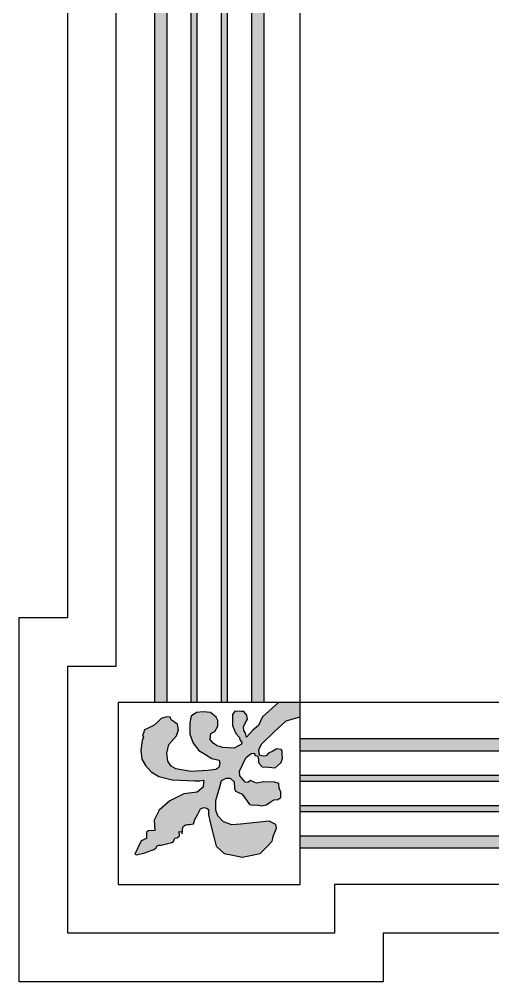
# Model space of a CAD drawing. Header units: millimetres. Extents: x -88727164121 to 1409438023, y -488056698 to 235964078476.
# Drawn here: x -109421667 to -109414966, y 8728153956 to 8728167564 of the extents above; entities that cross this region are included whole.
import ezdxf

# ---------------------------------------------------------------- set-up
doc = ezdxf.new("R2010")
doc.units = ezdxf.units.MM
doc.header["$MEASUREMENT"] = 0

# ---------------------------------------------------------------- blocks, each defined once
blk = doc.blocks.new('ornament')
for p, q in [((1093.251, 287.238), (1091.919, 286.075)), ((1086.488, 286.408), (1086.055, 286.13)), ((1087.042, 286.477), (1086.488, 286.408)), ((1087.64, 286.425), (1087.042, 286.477)), ((1088.099, 286.026), (1087.64, 286.425)), ((1089.652, 286.525), (1089.439, 286.259)), ((1090.18, 286.503), (1089.652, 286.525)), ((1090.391, 286.495), (1090.18, 286.503)), ((1090.627, 286.191), (1090.391, 286.495)), ((1083.263, 285.636), (1082.983, 285.364)), ((1083.573, 285.938), (1083.263, 285.636)), ((1084.035, 286.071), (1083.573, 285.938)), ((1084.31, 286.027), (1084.035, 286.071)), ((1084.393, 285.812), (1084.31, 286.027)), ((1084.555, 285.699), (1084.393, 285.812)), ((1084.709, 285.592), (1084.555, 285.699)), ((1084.913, 285.45), (1084.709, 285.592)), ((1086.055, 286.13), (1085.925, 285.576)), ((1085.925, 285.576), (1085.939, 284.634)), ((1088.246, 285.775), (1088.099, 286.026)), ((1088.237, 285.298), (1088.246, 285.775)), ((1089.439, 286.259), (1089.464, 285.357)), ((1090.357, 285.231), (1090.509, 285.534)), ((1090.509, 285.534), (1090.676, 285.868)), ((1090.676, 285.868), (1090.627, 286.191)), ((1091.919, 286.075), (1091.586, 285.349)), ((1092.896, 284.815), (1093.866, 285.745)), ((1093.866, 285.745), (1095.023, 286.064)), ((1082.102, 284.729), (1082.021, 284.527)), ((1082.204, 284.983), (1082.102, 284.729)), ((1082.445, 285.101), (1082.204, 284.983)), ((1082.983, 285.364), (1082.445, 285.101)), ((1084.823, 284.485), (1084.993, 284.988)), ((1084.993, 284.988), (1084.913, 285.45)), ((1087.623, 284.207), (1087.657, 284.7)), ((1087.657, 284.7), (1087.995, 284.865)), ((1087.995, 284.865), (1088.237, 285.298)), ((1089.464, 285.357), (1089.726, 284.681)), ((1089.726, 284.681), (1090.038, 284.355)), ((1090.389, 284.945), (1090.357, 285.231)), ((1090.531, 284.725), (1090.389, 284.945)), ((1090.603, 284.378), (1090.531, 284.725)), ((1091.133, 284.977), (1090.603, 284.378)), ((1091.586, 285.349), (1091.133, 284.977)), ((1091.882, 283.841), (1092.896, 284.815)), ((1081.997, 284.118), (1081.894, 283.329)), ((1082.103, 284.383), (1081.997, 284.118)), ((1082.021, 284.527), (1082.103, 284.383)), ((1084.191, 283.79), (1084.615, 284.257)), ((1084.615, 284.257), (1084.823, 284.485)), ((1085.939, 284.634), (1086.219, 283.906)), ((1086.219, 283.906), (1086.68, 283.29)), ((1087.865, 283.895), (1087.623, 284.207)), ((1088.177, 283.669), (1087.865, 283.895)), ((1090.038, 284.355), (1090.063, 284.172)), ((1090.063, 284.172), (1090.165, 284.033)), ((1090.165, 284.033), (1090.231, 283.942)), ((1090.231, 283.942), (1090.197, 283.808)), ((1081.894, 283.329), (1081.985, 282.58)), ((1084.036, 283.068), (1084.191, 283.79)), ((1086.68, 283.29), (1087.226, 282.954)), ((1088.654, 283.536), (1088.177, 283.669)), ((1089.6, 283.47), (1088.654, 283.536)), ((1090.197, 283.808), (1089.6, 283.47)), ((1091.616, 283.368), (1091.882, 283.841)), ((1091.645, 283.02), (1091.616, 283.368)), ((1092.776, 283.242), (1092.429, 283.057)), ((1093.109, 283.42), (1092.776, 283.242)), ((1093.456, 283.368), (1093.109, 283.42)), ((1093.555, 283.272), (1093.456, 283.368)), ((1093.56, 283.028), (1093.555, 283.272)), ((1081.985, 282.58), (1082.277, 282.06)), ((1084.121, 282.403), (1084.036, 283.068)), ((1084.389, 282.007), (1084.121, 282.403)), ((1087.226, 282.954), (1087.757, 282.627)), ((1087.757, 282.627), (1088.346, 282.505)), ((1088.346, 282.505), (1088.396, 282.187)), ((1090.311, 282.175), (1090.557, 282.684)), ((1090.557, 282.684), (1091, 283.034)), ((1091, 283.034), (1091.257, 283.069)), ((1091.257, 283.069), (1091.282, 282.881)), ((1091.282, 282.881), (1091.505, 282.839)), ((1091.505, 282.839), (1091.578, 282.706)), ((1091.578, 282.706), (1091.597, 282.467)), ((1091.597, 282.467), (1091.602, 282.392)), ((1091.602, 282.392), (1091.613, 282.246)), ((1091.741, 282.887), (1091.645, 283.02)), ((1092, 282.828), (1091.741, 282.887)), ((1092.229, 282.858), (1092, 282.828)), ((1092.429, 283.057), (1092.229, 282.858)), ((1092.982, 281.872), (1093.478, 282.31)), ((1093.478, 282.31), (1093.567, 282.665)), ((1093.567, 282.665), (1093.56, 283.028)), ((1082.277, 282.06), (1082.751, 281.522)), ((1082.751, 281.522), (1083.371, 281.139)), ((1084.785, 281.78), (1084.389, 282.007)), ((1086.015, 281.554), (1084.785, 281.78)), ((1087.422, 281.651), (1086.015, 281.554)), ((1088.08, 281.73), (1087.422, 281.651)), ((1088.326, 281.897), (1088.08, 281.73)), ((1088.396, 282.187), (1088.326, 281.897)), ((1090.029, 281.588), (1090.311, 282.175)), ((1090.05, 281.204), (1090.029, 281.588)), ((1091.613, 282.246), (1091.911, 281.948)), ((1091.911, 281.948), (1092.436, 281.911)), ((1092.436, 281.911), (1092.982, 281.872)), ((1083.371, 281.139), (1084.47, 280.861)), ((1084.47, 280.861), (1086.334, 280.801)), ((1086.334, 280.801), (1086.746, 280.788)), ((1086.746, 280.788), (1087.032, 280.859)), ((1087.032, 280.859), (1087.098, 280.811)), ((1087.098, 280.811), (1087.071, 280.615)), ((1088.4, 280.292), (1088.549, 280.819)), ((1088.549, 280.819), (1088.942, 281.019)), ((1088.942, 281.019), (1089.263, 281.008)), ((1089.263, 281.008), (1089.584, 280.72)), ((1089.584, 280.72), (1089.606, 280.166)), ((1090.243, 280.99), (1090.05, 281.204)), ((1090.494, 280.688), (1090.243, 280.99)), ((1090.94, 280.823), (1090.71, 280.652)), ((1091.285, 280.666), (1090.94, 280.823)), ((1087.022, 280.263), (1086.532, 279.855)), ((1087.071, 280.615), (1087.022, 280.263)), ((1088.267, 279.822), (1088.4, 280.292)), ((1089.606, 280.166), (1089.698, 279.948)), ((1089.698, 279.948), (1089.936, 279.836)), ((1090.71, 280.652), (1090.494, 280.688)), ((1091.443, 280.595), (1091.285, 280.666)), ((1092.037, 280.709), (1091.443, 280.595)), ((1092.913, 280.69), (1092.037, 280.709)), ((1093.277, 280.569), (1092.913, 280.69)), ((1093.291, 280.199), (1093.277, 280.569)), ((1093.441, 279.85), (1093.291, 280.199)), ((1084.286, 279.154), (1083.392, 278.381)), ((1085.445, 279.71), (1084.286, 279.154)), ((1086.532, 279.855), (1085.445, 279.71)), ((1088.079, 279.158), (1088.267, 279.822)), ((1088.079, 278.382), (1088.079, 279.158)), ((1089.936, 279.836), (1090.245, 279.705)), ((1090.245, 279.705), (1090.604, 279.198)), ((1090.604, 279.198), (1090.857, 278.841)), ((1092.644, 279.077), (1092.879, 279.233)), ((1092.879, 279.233), (1093.191, 279.245)), ((1093.191, 279.245), (1093.433, 279.43)), ((1093.433, 279.43), (1093.441, 279.85)), ((1083.392, 278.381), (1082.997, 277.541)), ((1086.594, 278.046), (1086.825, 278.473)), ((1086.825, 278.473), (1087.093, 278.604)), ((1087.093, 278.604), (1087.333, 278.546)), ((1087.333, 278.546), (1087.469, 278.429)), ((1087.469, 278.429), (1087.475, 278.027)), ((1088.256, 277.917), (1088.079, 278.382)), ((1090.857, 278.841), (1091.104, 278.782)), ((1091.104, 278.782), (1091.498, 278.817)), ((1091.498, 278.817), (1091.83, 278.732)), ((1091.83, 278.732), (1092.245, 278.81)), ((1092.245, 278.81), (1092.48, 278.967)), ((1092.48, 278.967), (1092.644, 279.077)), ((1082.997, 277.541), (1083.044, 276.709)), ((1086.244, 277.261), (1086.348, 277.592)), ((1086.348, 277.592), (1086.594, 278.046)), ((1087.475, 278.027), (1087.607, 277.363)), ((1088.721, 277.408), (1088.256, 277.917)), ((1085.323, 276.719), (1085.353, 276.987)), ((1085.353, 276.987), (1085.471, 277.092)), ((1085.471, 277.092), (1085.57, 277.179)), ((1085.57, 277.179), (1085.736, 277.18)), ((1085.736, 277.18), (1085.904, 277.181)), ((1085.904, 277.181), (1086.244, 277.261)), ((1087.607, 277.363), (1087.934, 276.066)), ((1089.396, 277.175), (1088.721, 277.408)), ((1090.105, 277.227), (1089.396, 277.175)), ((1092.484, 277.456), (1090.105, 277.227)), ((1093.013, 277.202), (1092.484, 277.456)), ((1092.884, 276.434), (1093.089, 276.892)), ((1093.089, 276.892), (1093.013, 277.202)), ((1082.352, 276.052), (1081.911, 275.861)), ((1082.37, 276.554), (1082.352, 276.052)), ((1082.518, 276.679), (1082.37, 276.554)), ((1083.044, 276.709), (1082.518, 276.679)), ((1084.579, 275.79), (1084.701, 276.062)), ((1084.701, 276.062), (1084.882, 276.096)), ((1084.882, 276.096), (1085.08, 276.265)), ((1085.08, 276.265), (1085.056, 276.603)), ((1085.056, 276.603), (1085.224, 276.593)), ((1085.224, 276.593), (1085.28, 276.533)), ((1085.28, 276.533), (1085.29, 276.421)), ((1085.29, 276.421), (1085.323, 276.719)), ((1087.934, 276.066), (1088.099, 275.413)), ((1092.757, 275.928), (1092.803, 276.209)), ((1092.803, 276.209), (1092.835, 276.281)), ((1092.835, 276.281), (1092.884, 276.434)), ((1081.911, 275.861), (1081.406, 274.762)), ((1082.973, 275.126), (1083.141, 275.253)), ((1083.141, 275.253), (1083.244, 275.444)), ((1083.244, 275.444), (1083.393, 275.501)), ((1083.393, 275.501), (1083.575, 275.486)), ((1083.575, 275.486), (1084.108, 275.618)), ((1084.108, 275.618), (1084.447, 275.702)), ((1084.447, 275.702), (1084.579, 275.79)), ((1084.579, 275.79), (1084.579, 275.79)), ((1088.099, 275.413), (1088.765, 274.814)), ((1091.746, 274.798), (1092.347, 275.421)), ((1092.347, 275.421), (1092.729, 275.817)), ((1092.729, 275.817), (1092.757, 275.928)), ((1081.406, 274.762), (1081.533, 274.704)), ((1081.533, 274.704), (1082.217, 274.847)), ((1082.217, 274.847), (1082.973, 275.126)), ((1088.765, 274.814), (1089.49, 274.667)), ((1089.49, 274.667), (1090.261, 274.51)), ((1090.261, 274.51), (1090.948, 274.643)), ((1090.948, 274.643), (1091.746, 274.798))]:
    blk.add_line(p, q)

msp = doc.modelspace()

# ---------------------------------------------------------------- hatches: boundary and pattern name
h = msp.add_hatch(color=7)
h.dxf.hatch_style = 1
h.paths.add_polyline_path([(-109398844.5, 8728174205), (-109417693, 8728174205), (-109417693, 8728174033.4), (-109398844.5, 8728174033.4)])
h.paths.add_polyline_path([(-109398844.5, 8728174634), (-109417693, 8728174634), (-109417693, 8728174548.2), (-109398844.5, 8728174548.2)])
h.paths.add_polyline_path([(-109398844.5, 8728175577.8), (-109417693, 8728175577.8), (-109417693, 8728175406.2), (-109398844.5, 8728175406.2)])
h.paths.add_polyline_path([(-109398844.5, 8728175063), (-109417693, 8728175063), (-109417693, 8728174977.2), (-109398844.5, 8728174977.2)])
h.paths.add_polyline_path([(-109398844.5, 8728156015.7), (-109417693, 8728156015.7), (-109417693, 8728155844.1), (-109398844.5, 8728155844.1)])
h.paths.add_polyline_path([(-109398844.5, 8728156444.7), (-109417693, 8728156444.7), (-109417693, 8728156358.9), (-109398844.5, 8728156358.9)])
h.paths.add_polyline_path([(-109398844.5, 8728156873.7), (-109417693, 8728156873.7), (-109417693, 8728156787.9), (-109398844.5, 8728156787.9)])
h.paths.add_polyline_path([(-109398844.5, 8728157388.5), (-109417693, 8728157388.5), (-109417693, 8728157216.9), (-109398844.5, 8728157216.9)])
h.paths.add_polyline_path([(-109419580.6, 8728173518.7), (-109419752.2, 8728173518.7), (-109419752.2, 8728157903.2), (-109419580.6, 8728157903.2)])
h.paths.add_polyline_path([(-109419151.6, 8728173518.7), (-109419237.4, 8728173518.7), (-109419237.4, 8728157903.2), (-109419151.6, 8728157903.2)])
h.paths.add_polyline_path([(-109418722.6, 8728173518.7), (-109418808.4, 8728173518.7), (-109418808.4, 8728157903.2), (-109418722.6, 8728157903.2)])
h.paths.add_polyline_path([(-109418207.8, 8728173518.7), (-109418379.4, 8728173518.7), (-109418379.4, 8728157903.2), (-109418207.8, 8728157903.2)])
h.paths.add_polyline_path([(-109398158.1, 8728173518.7), (-109398329.7, 8728173518.7), (-109398329.7, 8728157903.2), (-109398158.1, 8728157903.2)])
h.paths.add_polyline_path([(-109397729.1, 8728173518.7), (-109397814.9, 8728173518.7), (-109397814.9, 8728157903.2), (-109397729.1, 8728157903.2)])
h.paths.add_polyline_path([(-109397300.1, 8728173518.7), (-109397385.9, 8728173518.7), (-109397385.9, 8728157903.2), (-109397300.1, 8728157903.2)])
h.paths.add_polyline_path([(-109396785.3, 8728173518.7), (-109396956.9, 8728173518.7), (-109396956.9, 8728157903.2), (-109396785.3, 8728157903.2)])
h = msp.add_hatch(color=7)
h.dxf.hatch_style = 1
h.paths.add_polyline_path([(-109418852.4, 8728156630.7), (-109418829.5, 8728156711.3), (-109418803.9, 8728156801.7), (-109418736.5, 8728156836), (-109418681.4, 8728156834.1), (-109418626.3, 8728156784.6), (-109418622.5, 8728156689.6), (-109418606.7, 8728156652.2), (-109418565.9, 8728156633), (-109418512.9, 8728156610.6), (-109418451.3, 8728156523.5), (-109418407.9, 8728156462.3), (-109418365.5, 8728156452.2), (-109418297.8, 8728156458.1), (-109418240.8, 8728156443.6), (-109418169.7, 8728156457), (-109418129.4, 8728156483.9), (-109418101.2, 8728156502.7), (-109418060.9, 8728156529.6), (-109418007.3, 8728156531.6), (-109417965.8, 8728156563.3), (-109417964.6, 8728156635.4), (-109417990.2, 8728156695.3), (-109417992.6, 8728156758.8), (-109418055, 8728156779.6), (-109418205.4, 8728156782.8), (-109418307.2, 8728156763.2), (-109418334.4, 8728156775.5), (-109418393.6, 8728156802.5), (-109418433.1, 8728156773.1), (-109418470.1, 8728156779.2), (-109418513.3, 8728156831.1), (-109418546.3, 8728156867.7), (-109418550, 8728156933.6), (-109418501.6, 8728157034.3), (-109418459.3, 8728157121.7), (-109418383.3, 8728157181.7), (-109418339.3, 8728157187.7), (-109418334.9, 8728157155.6), (-109418296.7, 8728157148.3), (-109418284.1, 8728157125.5), (-109418281, 8728157084.5), (-109418280, 8728157071.7), (-109418278.1, 8728157046.6), (-109418226.9, 8728156995.4), (-109418136.9, 8728156989), (-109418043.3, 8728156982.5), (-109417958.1, 8728157057.6), (-109417942.8, 8728157118.5), (-109417944.1, 8728157180.7), (-109417945, 8728157222.6), (-109417961.9, 8728157239.1), (-109418021.5, 8728157248), (-109418078.5, 8728157217.5), (-109418138.2, 8728157185.7), (-109418172.4, 8728157151.5), (-109418211.7, 8728157146.4), (-109418256.1, 8728157156.6), (-109418272.6, 8728157179.4), (-109418277.7, 8728157239.1), (-109418232, 8728157320.3), (-109418057.9, 8728157487.4), (-109417891.6, 8728157647), (-109417693, 8728157701.7), (-109417693, 8728157903.2), (-109417997, 8728157903.2), (-109418225.6, 8728157703.7), (-109418282.7, 8728157579), (-109418360.6, 8728157515.3), (-109418451.5, 8728157412.4), (-109418463.9, 8728157471.9), (-109418488.1, 8728157509.7), (-109418493.6, 8728157558.7), (-109418467.6, 8728157610.8), (-109418439, 8728157668.1), (-109418447.4, 8728157723.6), (-109418487.9, 8728157775.7), (-109418524, 8728157777.1), (-109418614.6, 8728157780.8), (-109418651.2, 8728157735.2), (-109418646.8, 8728157580.4), (-109418601.9, 8728157464.4), (-109418548.3, 8728157408.5), (-109418544, 8728157377), (-109418526.6, 8728157353.1), (-109418515.3, 8728157337.6), (-109418521.1, 8728157314.6), (-109418623.6, 8728157256.7), (-109418785.9, 8728157268), (-109418867.8, 8728157290.8), (-109418921.3, 8728157329.5), (-109418962.9, 8728157383), (-109418957, 8728157467.8), (-109418899, 8728157496), (-109418857.4, 8728157570.4), (-109418855.9, 8728157652.1), (-109418881.2, 8728157695.3), (-109418959.9, 8728157763.7), (-109419062.5, 8728157772.6), (-109419157.6, 8728157760.7), (-109419231.9, 8728157713.1), (-109419254.2, 8728157617.9), (-109419251.9, 8728157456.3), (-109419203.8, 8728157331.4), (-109419124.6, 8728157225.7), (-109419030.9, 8728157168), (-109418939.8, 8728157111.9), (-109418838.8, 8728157091.1), (-109418830.2, 8728157036.4), (-109418842.2, 8728156986.6), (-109418884.4, 8728156958), (-109418997.4, 8728156944.4), (-109419238.7, 8728156927.8), (-109419449.8, 8728156966.7), (-109419517.7, 8728157005.5), (-109419563.8, 8728157073.5), (-109419578.4, 8728157187.6), (-109419551.7, 8728157311.5), (-109419478.9, 8728157391.6), (-109419443.3, 8728157430.7), (-109419414.2, 8728157517.1), (-109419427.9, 8728157596.4), (-109419462.9, 8728157620.7), (-109419489.3, 8728157639.1), (-109419517.1, 8728157658.5), (-109419531.4, 8728157695.4), (-109419578.6, 8728157703), (-109419657.7, 8728157680.2), (-109419711, 8728157628.4), (-109419759, 8728157581.7), (-109419851.4, 8728157536.5), (-109419892.7, 8728157516.2), (-109419910.2, 8728157472.7), (-109419924.1, 8728157438), (-109419910.1, 8728157413.2), (-109419928.2, 8728157367.8), (-109419945.9, 8728157232.4), (-109419930.2, 8728157104), (-109419880.2, 8728157014.7), (-109419798.8, 8728156922.3), (-109419692.4, 8728156856.6), (-109419503.8, 8728156808.8), (-109419184, 8728156798.7), (-109419113.4, 8728156796.4), (-109419064.2, 8728156808.5), (-109419052.9, 8728156800.3), (-109419057.6, 8728156766.8), (-109419066, 8728156706.3), (-109419150.1, 8728156636.2), (-109419336.6, 8728156611.4), (-109419535.5, 8728156516), (-109419688.8, 8728156383.3), (-109419756.6, 8728156239.1), (-109419748.5, 8728156096.4), (-109419838.8, 8728156091.3), (-109419864.2, 8728156069.8), (-109419867.3, 8728155983.8), (-109419943, 8728155951), (-109420029.6, 8728155762.4), (-109420007.9, 8728155752.4), (-109419890.6, 8728155776.9), (-109419760.8, 8728155824.7), (-109419731.9, 8728155846.7), (-109419714.2, 8728155879.4), (-109419688.8, 8728155889.2), (-109419657.4, 8728155886.6), (-109419566, 8728155909.2), (-109419507.8, 8728155923.7), (-109419485.2, 8728155938.7), (-109419464.3, 8728155985.4), (-109419433.3, 8728155991.3), (-109419399.2, 8728156020.2), (-109419403.4, 8728156078.3), (-109419360, 8728156075.8), (-109419357.5, 8728156098.1), (-109419352.4, 8728156144.2), (-109419332.1, 8728156162.2), (-109419315.1, 8728156177.1), (-109419286.6, 8728156177.3), (-109419257.7, 8728156177.5), (-109419199.5, 8728156191.2), (-109419181.7, 8728156248), (-109419139.4, 8728156325.9), (-109419099.7, 8728156399.1), (-109419053.8, 8728156421.6), (-109419012.6, 8728156411.6), (-109418989.3, 8728156391.6), (-109418988.2, 8728156322.5), (-109418965.6, 8728156208.7), (-109418909.4, 8728155986.1), (-109418881.1, 8728155874), (-109418766.9, 8728155771.3), (-109418642.5, 8728155746), (-109418510.1, 8728155719.2), (-109418392.3, 8728155742), (-109418255.3, 8728155768.5), (-109418152.1, 8728155875.5), (-109418086.6, 8728155943.5), (-109418081.9, 8728155962.5), (-109418073.9, 8728156010.7), (-109418068.5, 8728156023), (-109418060, 8728156049.2), (-109418024.9, 8728156127.9), (-109418037.8, 8728156181), (-109418128.7, 8728156224.7), (-109418537, 8728156185.4), (-109418658.6, 8728156176.4), (-109418774.5, 8728156216.3), (-109418854.3, 8728156303.8), (-109418884.7, 8728156383.6), (-109418884.7, 8728156516.6)])

# ---------------------------------------------------------------- linework, layer by layer
for p, q in [((-109419752.2, 8728173518.7), (-109419752.2, 8728157903.2)), ((-109419580.6, 8728173518.7), (-109419580.6, 8728157903.2)), ((-109419237.4, 8728173518.7), (-109419237.4, 8728157903.2)), ((-109419151.6, 8728173518.7), (-109419151.6, 8728157903.2)), ((-109418808.4, 8728173518.7), (-109418808.4, 8728157903.2)), ((-109418722.6, 8728173518.7), (-109418722.6, 8728157903.2)), ((-109418379.4, 8728173518.7), (-109418379.4, 8728157903.2)), ((-109418207.8, 8728173518.7), (-109418207.8, 8728157903.2)), ((-109398844.5, 8728157388.5), (-109417693, 8728157388.5)), ((-109398844.5, 8728157216.9), (-109417693, 8728157216.9)), ((-109398844.5, 8728156873.7), (-109417693, 8728156873.7)), ((-109398844.5, 8728156787.9), (-109417693, 8728156787.9)), ((-109398844.5, 8728156444.7), (-109417693, 8728156444.7)), ((-109398844.5, 8728156358.9), (-109417693, 8728156358.9)), ((-109398844.5, 8728156015.7), (-109417693, 8728156015.7)), ((-109398844.5, 8728155844.1), (-109417693, 8728155844.1))]:
    msp.add_line(p, q)
for points in [[(-109400045.6, 8728154642.9), (-109416519, 8728154642.9), (-109416519, 8728153956.5), (-109421667, 8728153956.5), (-109421667, 8728159104.4), (-109420980.6, 8728159104.4), (-109420980.6, 8728172317.5), (-109421667, 8728172317.5), (-109421667, 8728177465.4), (-109416519, 8728177465.4), (-109416519, 8728176779), (-109400045.6, 8728176779), (-109400045.6, 8728177465.4), (-109394897.7, 8728177465.4), (-109394897.7, 8728172317.5), (-109395584.1, 8728172317.5), (-109395584.1, 8728159104.4), (-109394897.7, 8728159104.4), (-109394897.7, 8728153956.5), (-109400045.6, 8728153956.5)], [(-109398844.5, 8728157903.2), (-109417693, 8728157903.2), (-109417693, 8728173518.7), (-109398844.5, 8728173518.7)], [(-109420267, 8728155329.3), (-109417693, 8728155329.3), (-109417693, 8728157903.2), (-109420267, 8728157903.2)]]:
    msp.add_lwpolyline(points, close=True)
msp.add_lwpolyline([(-109399359.3, 8728155329.3), (-109417205.4, 8728155329.3), (-109417205.4, 8728154642.9), (-109420980.6, 8728154642.9), (-109420980.6, 8728158418), (-109420294.2, 8728158418), (-109420294.2, 8728173003.9), (-109420980.6, 8728173003.9), (-109420980.6, 8728176779), (-109417205.4, 8728176779), (-109417205.4, 8728176092.6), (-109399359.3, 8728176092.6), (-109399359.3, 8728176779), (-109395584.1, 8728176779), (-109395584.1, 8728173003.9), (-109396270.5, 8728173003.9), (-109396270.5, 8728158418), (-109395584.1, 8728158418), (-109395584.1, 8728154642.9), (-109399359.3, 8728154642.9), (-109399359.3, 8728155329.3)])

# ---------------------------------------------------------------- block references
at = {"xscale": 171.5978330210136, "yscale": 171.5978330210136, "zscale": 171.5978330210136}
msp.add_blockref('ornament', (-109605596.6, 8728108613.8), dxfattribs=at)

doc.saveas('drawing.dxf')
